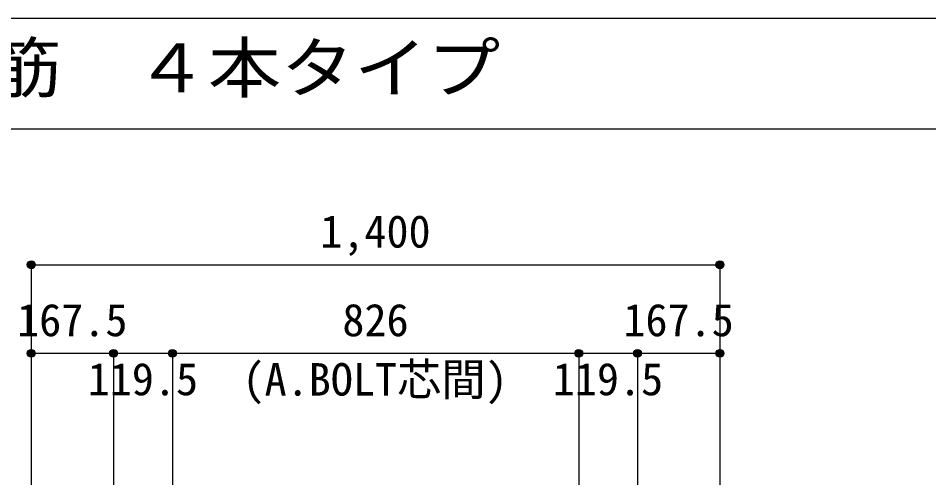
# Model space of a CAD drawing. Units: millimetres at full size, sheet at 1:30; details may follow other scales. Extents: x -5973 to 5954, y -4195 to 4201.
# Drawn here: x -5022 to -3171, y 3253 to 4201 of the extents above; entities that cross this region are included whole.
import ezdxf
from ezdxf.enums import TextEntityAlignment as Align

# ---------------------------------------------------------------- set-up
doc = ezdxf.new("R2010")
doc.units = ezdxf.units.MM
doc.header["$LTSCALE"] = 30
doc.header["$PDMODE"] = 32
doc.header["$PDSIZE"] = 15
for name, color, linetype in [('0-7_文字', 4, 'Continuous'), ('0-D_寸法', 4, 'Continuous'), ('6-7_文字', 7, 'Continuous'), ('F-0_枠', 6, 'Continuous')]:
    doc.layers.add(name, color=color, linetype=linetype)
doc.styles.add('ＭＳ ゴシック', font='')
doc.styles.get('ＭＳ ゴシック').set_extended_font_data('MS Gothic')

msp = doc.modelspace()

# ---------------------------------------------------------------- linework, layer by layer
at = {"layer": '0-D_寸法'}
for p, q in [((-4995.8, 3700.34), (-4995.8, 3520.34)), ((-4995.8, 3700.34), (-3595.8, 3700.34)), ((-3595.8, 3700.34), (-3595.8, 3520.34)), ((-4995.8, 3520.34), (-4995.8, 3253.3)), ((-4828.3, 3520.34), (-4995.8, 3520.34)), ((-4995.8, 3520.34), (-4995.8, 3253.3)), ((-4708.8, 3520.34), (-4828.3, 3520.34)), ((-4828.3, 3520.34), (-4828.3, 3253.3)), ((-3882.8, 3520.34), (-4708.8, 3520.34)), ((-4708.8, 3520.34), (-4708.8, 3253.3)), ((-3763.3, 3520.34), (-3882.8, 3520.34)), ((-3882.8, 3520.34), (-3882.8, 3253.3)), ((-3595.8, 3520.34), (-3763.3, 3520.34)), ((-3763.3, 3520.34), (-3763.3, 3253.3)), ((-3595.8, 3520.34), (-3595.8, 3253.3))]:
    msp.add_line(p, q, dxfattribs=at)
for centre, radius in [((-4995.8, 3700.34), 8), ((-4995.8, 3700.34), 7.2), ((-4995.8, 3700.34), 6.4), ((-4995.8, 3700.34), 5.6), ((-4995.8, 3700.34), 4.8), ((-4995.8, 3700.34), 4), ((-4995.8, 3700.34), 3.2), ((-4995.8, 3700.34), 2.4), ((-3595.8, 3700.34), 8), ((-3595.8, 3700.34), 7.2), ((-3595.8, 3700.34), 6.4), ((-3595.8, 3700.34), 5.6), ((-3595.8, 3700.34), 4.8), ((-3595.8, 3700.34), 4), ((-3595.8, 3700.34), 3.2), ((-3595.8, 3700.34), 2.4), ((-4995.8, 3700.34), 1.6), ((-4995.8, 3700.34), 0.8), ((-3595.8, 3700.34), 1.6), ((-3595.8, 3700.34), 0.8), ((-4995.8, 3520.34), 8), ((-4995.8, 3520.34), 7.2), ((-4995.8, 3520.34), 6.4), ((-4995.8, 3520.34), 5.6), ((-4995.8, 3520.34), 4.8), ((-4995.8, 3520.34), 4), ((-4995.8, 3520.34), 3.2), ((-4995.8, 3520.34), 2.4), ((-4995.8, 3520.34), 1.6), ((-4995.8, 3520.34), 0.8), ((-4828.3, 3520.34), 8), ((-4828.3, 3520.34), 7.2), ((-4828.3, 3520.34), 6.4), ((-4828.3, 3520.34), 5.6), ((-4828.3, 3520.34), 4.8), ((-4828.3, 3520.34), 4), ((-4828.3, 3520.34), 3.2), ((-4828.3, 3520.34), 2.4), ((-4828.3, 3520.34), 1.6), ((-4828.3, 3520.34), 0.8), ((-4708.8, 3520.34), 8), ((-4708.8, 3520.34), 7.2), ((-4708.8, 3520.34), 6.4), ((-4708.8, 3520.34), 5.6), ((-4708.8, 3520.34), 4.8), ((-4708.8, 3520.34), 4), ((-4708.8, 3520.34), 3.2), ((-4708.8, 3520.34), 2.4), ((-4708.8, 3520.34), 1.6), ((-4708.8, 3520.34), 0.8), ((-3882.8, 3520.34), 8), ((-3882.8, 3520.34), 7.2), ((-3882.8, 3520.34), 6.4), ((-3882.8, 3520.34), 5.6), ((-3882.8, 3520.34), 4.8), ((-3882.8, 3520.34), 4), ((-3882.8, 3520.34), 3.2), ((-3882.8, 3520.34), 2.4), ((-3882.8, 3520.34), 1.6), ((-3882.8, 3520.34), 0.8), ((-3763.3, 3520.34), 8), ((-3763.3, 3520.34), 7.2), ((-3763.3, 3520.34), 6.4), ((-3763.3, 3520.34), 5.6), ((-3763.3, 3520.34), 4.8), ((-3763.3, 3520.34), 4), ((-3763.3, 3520.34), 3.2), ((-3763.3, 3520.34), 2.4), ((-3763.3, 3520.34), 1.6), ((-3763.3, 3520.34), 0.8), ((-3595.8, 3520.34), 8), ((-3595.8, 3520.34), 7.2), ((-3595.8, 3520.34), 6.4), ((-3595.8, 3520.34), 5.6), ((-3595.8, 3520.34), 4.8), ((-3595.8, 3520.34), 4), ((-3595.8, 3520.34), 3.2), ((-3595.8, 3520.34), 2.4), ((-3595.8, 3520.34), 1.6), ((-3595.8, 3520.34), 0.8)]:
    msp.add_circle(centre, radius, dxfattribs=at)
at = {"layer": '0-D_寸法', "color": 7}
for p in [(-4995.8, 3700.34), (-4995.8, 3700.34), (-3595.8, 3700.34), (-4995.8, 3520.34), (-4995.8, 3520.34), (-4828.3, 3520.34), (-4828.3, 3520.34), (-4708.8, 3520.34), (-4708.8, 3520.34), (-3882.8, 3520.34), (-3882.8, 3520.34), (-3763.3, 3520.34), (-3763.3, 3520.34), (-3595.8, 3520.34), (-3595.8, 3520.34)]:
    msp.add_point(p, dxfattribs=at)
at = {"layer": 'F-0_枠'}
msp.add_line((-5972.88, 4201.15), (5954.1, 4201.15), dxfattribs=at)
at = {"layer": 'F-0_枠', "color": 2}
msp.add_line((-5972.88, 3976.15), (3723.6, 3976.15), dxfattribs=at)

# ---------------------------------------------------------------- texts
at = {"layer": '0-7_文字', "style": 'ＭＳ ゴシック'}
msp.add_text('(A.BOLT芯間)', height=65.98, dxfattribs=at).set_placement((-4566.32, 3414.66), align=Align.BOTTOM_LEFT)
at = {"layer": '0-D_寸法', "style": 'ＭＳ ゴシック'}
for s, p in [('1,400', (-4408.3, 3715.34)), ('167.5', (-5024.55, 3535.34)), ('826', (-4363.3, 3535.34)), ('167.5', (-3792.05, 3535.34)), ('119.5', (-4881.05, 3415.34)), ('119.5', (-3935.55, 3415.34))]:
    msp.add_text(s, height=65.98, dxfattribs=at).set_placement(p, align=Align.BOTTOM_LEFT)
at = {"layer": '6-7_文字', "color": 2, "style": 'ＭＳ ゴシック', "width": 1.1}
msp.add_text('\u3000\u3000基礎梁主筋\u3000４本タイプ', height=98.97, dxfattribs=at).set_placement((-5972.88, 4021.15), align=Align.BOTTOM_LEFT)

doc.saveas('drawing.dxf')
